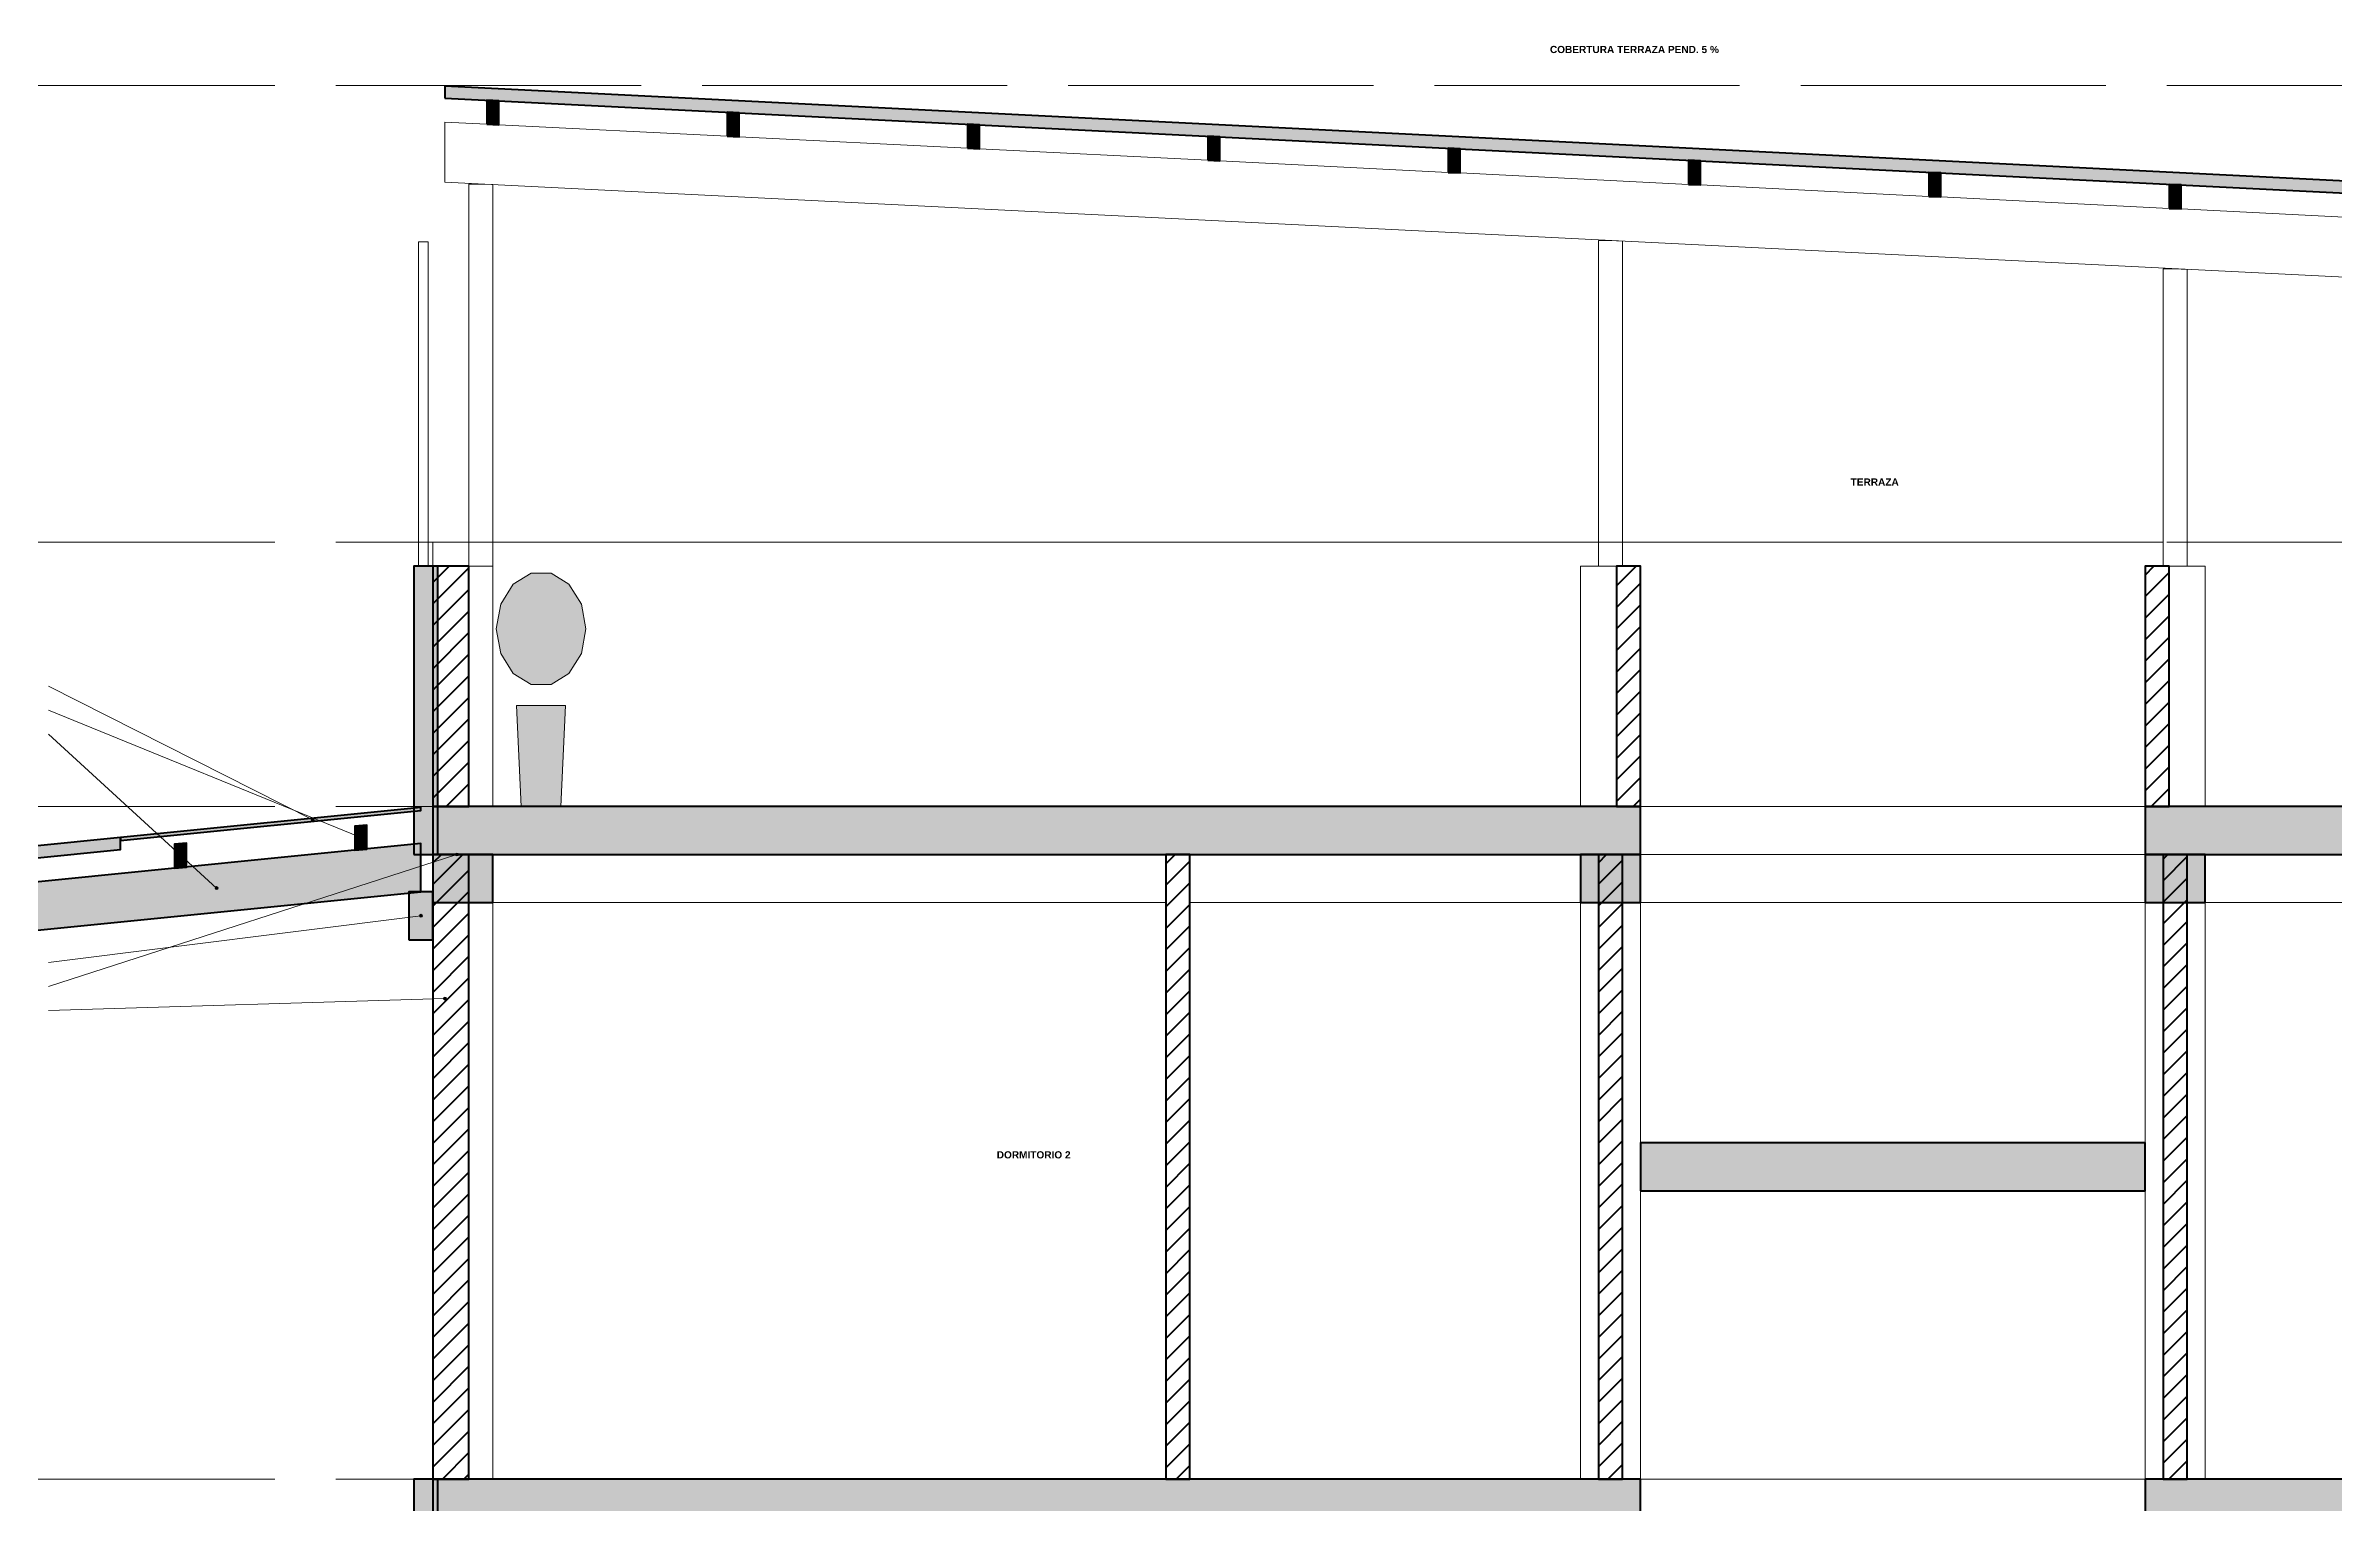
# Model space of a CAD drawing. Header units: metres. Extents: x -3.9 to 79.9, y -56.9 to 20.9.
# Drawn here: x 37.39 to 46.91, y -52.3 to -46.23 of the extents above; entities that cross this region are included whole.
import ezdxf
from ezdxf.enums import TextEntityAlignment as Align

# ---------------------------------------------------------------- set-up
doc = ezdxf.new("R2010")
doc.units = ezdxf.units.M
doc.linetypes.add('DASHED', pattern=[1.524, 1.27, -0.254])
for name, color, linetype, lineweight in [('A-CORTE', 7, 'CONTINUOUS', 50), ('A-COTA', 1, 'CONTINUOUS', 15), ('A-PROYECCION', 9, 'DASHED', 15), ('A-TEXTO', 7, 'CONTINUOUS', 20), ('A-VISTA', 8, 'CONTINUOUS', 20)]:
    doc.layers.add(name, color=color, linetype=linetype, lineweight=lineweight)
doc.styles.add('PLANO-B', font='arialbd.ttf')

msp = doc.modelspace()

# ---------------------------------------------------------------- hatches: boundary and pattern name
at = {"layer": 'A-CORTE', "true_color": 0x2b3036}
h = msp.add_hatch(color=7, dxfattribs=at)
h.dxf.hatch_style = 1
h.paths.add_polyline_path([(39.05, -46.4525), (50.1, -47.005), (50.1, -46.955), (39.05, -46.4025)])
at = {"layer": 'A-CORTE', "true_color": 0x24435c}
h = msp.add_hatch(color=7, dxfattribs=at)
h.dxf.hatch_style = 1
h.paths.add_polyline_path([(39.225, -46.5613), (39.275, -46.5637), (39.275, -46.4638), (39.225, -46.4612)])
h = msp.add_hatch(color=7, dxfattribs=at)
h.dxf.hatch_style = 1
h.paths.add_polyline_path([(40.225, -46.6112), (40.275, -46.6138), (40.275, -46.5138), (40.225, -46.5113)])
h = msp.add_hatch(color=7, dxfattribs=at)
h.dxf.hatch_style = 1
h.paths.add_polyline_path([(41.225, -46.6613), (41.275, -46.6638), (41.275, -46.5637), (41.225, -46.5613)])
h = msp.add_hatch(color=7, dxfattribs=at)
h.dxf.hatch_style = 1
h.paths.add_polyline_path([(42.225, -46.7112), (42.275, -46.7138), (42.275, -46.6138), (42.225, -46.6112)])
h = msp.add_hatch(color=7, dxfattribs=at)
h.dxf.hatch_style = 1
h.paths.add_polyline_path([(43.225, -46.7613), (43.275, -46.7638), (43.275, -46.6638), (43.225, -46.6613)])
h = msp.add_hatch(color=7, dxfattribs=at)
h.dxf.hatch_style = 1
h.paths.add_polyline_path([(44.225, -46.8113), (44.275, -46.8137), (44.275, -46.7138), (44.225, -46.7112)])
h = msp.add_hatch(color=7, dxfattribs=at)
h.dxf.hatch_style = 1
h.paths.add_polyline_path([(45.225, -46.8612), (45.275, -46.8638), (45.275, -46.7638), (45.225, -46.7613)])
h = msp.add_hatch(color=7, dxfattribs=at)
h.dxf.hatch_style = 1
h.paths.add_polyline_path([(46.225, -46.9113), (46.275, -46.9138), (46.275, -46.8137), (46.225, -46.8113)])
at = {"layer": 'A-CORTE', "true_color": 0x7a7772}
h = msp.add_hatch(color=7, dxfattribs=at)
h.dxf.hatch_style = 1
h.paths.add_polyline_path([(38.92, -49.6), (39.02, -49.6), (39.02, -48.4), (38.92, -48.4)])
at = {"layer": 'A-CORTE'}
h = msp.add_hatch(dxfattribs=at)
h.set_pattern_fill('ANSI31', color=8, scale=0.02)
h.paths.add_polyline_path([(39, -49.4), (39.15, -49.4), (39.15, -48.4), (39, -48.4)])
h = msp.add_hatch(dxfattribs=at)
h.set_pattern_fill('ANSI31', color=8, scale=0.02)
h.paths.add_polyline_path([(43.925, -49.4), (44.025, -49.4), (44.025, -48.4), (43.925, -48.4)])
h = msp.add_hatch(dxfattribs=at)
h.set_pattern_fill('ANSI31', color=8, scale=0.02)
h.paths.add_polyline_path([(46.125, -49.4), (46.225, -49.4), (46.225, -48.4), (46.125, -48.4)])
at = {"layer": 'A-CORTE', "true_color": 0x2b3036}
h = msp.add_hatch(color=7, dxfattribs=at)
h.dxf.hatch_style = 1
h.paths.add_polyline_path([(37.7, -49.542), (38.95, -49.417), (38.95, -49.405), (37.7, -49.53)])
at = {"layer": 'A-CORTE', "true_color": 0x5a5a5a}
h = msp.add_hatch(color=7, dxfattribs=at)
h.dxf.hatch_style = 1
h.paths.add_polyline_path([(39, -49.6), (44.025, -49.6), (44.025, -49.4), (39, -49.4)])
h = msp.add_hatch(color=7, dxfattribs=at)
h.dxf.hatch_style = 1
h.paths.add_polyline_path([(46.125, -49.6), (50.35, -49.6), (50.35, -49.4), (46.125, -49.4)])
at = {"layer": 'A-CORTE', "true_color": 0x24435c}
h = msp.add_hatch(color=7, dxfattribs=at)
h.dxf.hatch_style = 1
h.paths.add_polyline_path([(38.675, -49.5825), (38.725, -49.5775), (38.725, -49.4775), (38.675, -49.4825)])
at = {"layer": 'A-CORTE', "true_color": 0x2b3036}
h = msp.add_hatch(color=7, dxfattribs=at)
h.dxf.hatch_style = 1
h.paths.add_polyline_path([(34.05, -49.945), (37.7, -49.58), (37.7, -49.53), (34.05, -49.895)])
at = {"layer": 'A-CORTE', "true_color": 0x24435c}
h = msp.add_hatch(color=7, dxfattribs=at)
h.dxf.hatch_style = 1
h.paths.add_polyline_path([(34.05, -50.245), (38.95, -49.755), (38.95, -49.555), (34.05, -50.045)])
h = msp.add_hatch(color=7, dxfattribs=at)
h.dxf.hatch_style = 1
h.paths.add_polyline_path([(37.925, -49.6575), (37.975, -49.6525), (37.975, -49.5525), (37.925, -49.5575)])
at = {"layer": 'A-CORTE'}
h = msp.add_hatch(dxfattribs=at)
h.set_pattern_fill('ANSI31', color=8, scale=0.02)
h.paths.add_polyline_path([(39, -52.2), (39.15, -52.2), (39.15, -49.6), (39, -49.6)])
at = {"layer": 'A-CORTE', "true_color": 0x5a5a5a}
h = msp.add_hatch(color=7, dxfattribs=at)
h.dxf.hatch_style = 1
h.paths.add_polyline_path([(39, -49.8), (39.25, -49.8), (39.25, -49.6), (39, -49.6)])
at = {"layer": 'A-CORTE'}
h = msp.add_hatch(dxfattribs=at)
h.set_pattern_fill('ANSI31', color=8, scale=0.02)
h.paths.add_polyline_path([(42.05, -52.2), (42.15, -52.2), (42.15, -49.6), (42.05, -49.6)])
at = {"layer": 'A-CORTE', "true_color": 0x5a5a5a}
h = msp.add_hatch(color=7, dxfattribs=at)
h.dxf.hatch_style = 1
h.paths.add_polyline_path([(43.775, -49.8), (44.025, -49.8), (44.025, -49.6), (43.775, -49.6)])
at = {"layer": 'A-CORTE'}
h = msp.add_hatch(dxfattribs=at)
h.set_pattern_fill('ANSI31', color=8, scale=0.02)
h.paths.add_polyline_path([(43.85, -52.2), (43.95, -52.2), (43.95, -49.6), (43.85, -49.6)])
at = {"layer": 'A-CORTE', "true_color": 0x5a5a5a}
h = msp.add_hatch(color=7, dxfattribs=at)
h.dxf.hatch_style = 1
h.paths.add_polyline_path([(46.125, -49.8), (46.375, -49.8), (46.375, -49.6), (46.125, -49.6)])
at = {"layer": 'A-CORTE'}
h = msp.add_hatch(dxfattribs=at)
h.set_pattern_fill('ANSI31', color=8, scale=0.02)
h.paths.add_polyline_path([(46.2, -52.2), (46.3, -52.2), (46.3, -49.6), (46.2, -49.6)])
at = {"layer": 'A-CORTE', "true_color": 0x24435c}
h = msp.add_hatch(color=7, dxfattribs=at)
h.dxf.hatch_style = 1
h.paths.add_polyline_path([(38.9, -49.955), (39, -49.955), (39, -49.755), (38.9, -49.755)])
at = {"layer": 'A-CORTE', "true_color": 0x5a5a5a}
h = msp.add_hatch(color=7, dxfattribs=at)
h.dxf.hatch_style = 1
h.paths.add_polyline_path([(44.025, -51), (46.125, -51), (46.125, -50.8), (44.025, -50.8)])
at = {"layer": 'A-CORTE', "true_color": 0x7a7772}
h = msp.add_hatch(color=7, dxfattribs=at)
h.dxf.hatch_style = 1
h.paths.add_polyline_path([(38.92, -52.4), (39.02, -52.4), (39.02, -52.2), (38.92, -52.2)])
at = {"layer": 'A-CORTE', "true_color": 0x5a5a5a}
h = msp.add_hatch(color=7, dxfattribs=at)
h.dxf.hatch_style = 1
h.paths.add_polyline_path([(39, -52.4), (44.025, -52.4), (44.025, -52.2), (39, -52.2)])
h = msp.add_hatch(color=7, dxfattribs=at)
h.dxf.hatch_style = 1
h.paths.add_polyline_path([(46.125, -52.4), (50.35, -52.4), (50.35, -52.2), (46.125, -52.2)])
at = {"layer": 'A-COTA', "true_color": 0x202020}
h = msp.add_hatch(color=7, dxfattribs=at)
h.dxf.hatch_style = 1
h.paths.add_polyline_path([(38.506, -49.456), (38.5058, -49.4544), (38.5052, -49.453), (38.5042, -49.4518), (38.503, -49.4508), (38.5016, -49.4502), (38.5, -49.45), (38.4984, -49.4502), (38.497, -49.4508), (38.4958, -49.4518), (38.4948, -49.453), (38.4942, -49.4544), (38.494, -49.456), (38.4942, -49.4576), (38.4948, -49.459), (38.4958, -49.4602), (38.497, -49.4612), (38.4984, -49.4618), (38.5, -49.462), (38.5016, -49.4618), (38.503, -49.4612), (38.5042, -49.4602), (38.5052, -49.459), (38.5058, -49.4576)])
h = msp.add_hatch(color=7, dxfattribs=at)
h.dxf.hatch_style = 1
h.paths.add_polyline_path([(38.706, -49.53), (38.7058, -49.5284), (38.7052, -49.527), (38.7042, -49.5258), (38.703, -49.5248), (38.7016, -49.5242), (38.7, -49.524), (38.6984, -49.5242), (38.697, -49.5248), (38.6958, -49.5258), (38.6948, -49.527), (38.6942, -49.5284), (38.694, -49.53), (38.6942, -49.5316), (38.6948, -49.533), (38.6958, -49.5342), (38.697, -49.5352), (38.6984, -49.5358), (38.7, -49.536), (38.7016, -49.5358), (38.703, -49.5352), (38.7042, -49.5342), (38.7052, -49.533), (38.7058, -49.5316)])
h = msp.add_hatch(color=7, dxfattribs=at)
h.dxf.hatch_style = 1
h.paths.add_polyline_path([(39.106, -49.6), (39.1058, -49.5984), (39.1052, -49.597), (39.1042, -49.5958), (39.103, -49.5948), (39.1016, -49.5942), (39.1, -49.594), (39.0984, -49.5942), (39.097, -49.5948), (39.0958, -49.5958), (39.0948, -49.597), (39.0942, -49.5984), (39.094, -49.6), (39.0942, -49.6016), (39.0948, -49.603), (39.0958, -49.6042), (39.097, -49.6052), (39.0984, -49.6058), (39.1, -49.606), (39.1016, -49.6058), (39.103, -49.6052), (39.1042, -49.6042), (39.1052, -49.603), (39.1058, -49.6016)])
h = msp.add_hatch(color=7, dxfattribs=at)
h.dxf.hatch_style = 1
h.paths.add_polyline_path([(38.106, -49.74), (38.1058, -49.7384), (38.1052, -49.737), (38.1042, -49.7358), (38.103, -49.7348), (38.1016, -49.7342), (38.1, -49.734), (38.0984, -49.7342), (38.097, -49.7348), (38.0958, -49.7358), (38.0948, -49.737), (38.0942, -49.7384), (38.094, -49.74), (38.0942, -49.7416), (38.0948, -49.743), (38.0958, -49.7442), (38.097, -49.7452), (38.0984, -49.7458), (38.1, -49.746), (38.1016, -49.7458), (38.103, -49.7452), (38.1042, -49.7442), (38.1052, -49.743), (38.1058, -49.7416)])
h = msp.add_hatch(color=7, dxfattribs=at)
h.dxf.hatch_style = 1
h.paths.add_polyline_path([(38.956, -49.855), (38.9558, -49.8534), (38.9552, -49.852), (38.9542, -49.8508), (38.953, -49.8498), (38.9516, -49.8492), (38.95, -49.849), (38.9484, -49.8492), (38.947, -49.8498), (38.9458, -49.8508), (38.9448, -49.852), (38.9442, -49.8534), (38.944, -49.855), (38.9442, -49.8566), (38.9448, -49.858), (38.9458, -49.8592), (38.947, -49.8602), (38.9484, -49.8608), (38.95, -49.861), (38.9516, -49.8608), (38.953, -49.8602), (38.9542, -49.8592), (38.9552, -49.858), (38.9558, -49.8566)])
h = msp.add_hatch(color=7, dxfattribs=at)
h.dxf.hatch_style = 1
h.paths.add_polyline_path([(39.056, -50.2), (39.0558, -50.1984), (39.0552, -50.197), (39.0542, -50.1958), (39.053, -50.1948), (39.0516, -50.1942), (39.05, -50.194), (39.0484, -50.1942), (39.047, -50.1948), (39.0458, -50.1958), (39.0448, -50.197), (39.0442, -50.1984), (39.044, -50.2), (39.0442, -50.2016), (39.0448, -50.203), (39.0458, -50.2042), (39.047, -50.2052), (39.0484, -50.2058), (39.05, -50.206), (39.0516, -50.2058), (39.053, -50.2052), (39.0542, -50.2042), (39.0552, -50.203), (39.0558, -50.2016)])
at = {"layer": 'A-VISTA', "true_color": 0xc3d9b3}
h = msp.add_hatch(color=7, dxfattribs=at)
h.dxf.hatch_style = 1
h.paths.add_polyline_path([(39.6363, -48.661), (39.6179, -48.5578), (39.5662, -48.4751), (39.4915, -48.4292), (39.4085, -48.4292), (39.3338, -48.4751), (39.2821, -48.5578), (39.2637, -48.661), (39.2821, -48.7642), (39.3338, -48.8469), (39.4085, -48.8928), (39.4915, -48.8928), (39.5662, -48.8469), (39.6179, -48.7642)])
h = msp.add_hatch(color=7, dxfattribs=at)
h.dxf.hatch_style = 1
h.paths.add_polyline_path([(39.3677, -49.4), (39.5323, -49.4), (39.5517, -48.98), (39.3483, -48.98)])

# ---------------------------------------------------------------- linework, layer by layer
at = {"layer": 'A-CORTE'}
for points in [[(39.05, -46.4525), (50.1, -47.005), (50.1, -46.955), (39.05, -46.4025)], [(39.225, -46.5613), (39.275, -46.5637), (39.275, -46.4638), (39.225, -46.4612)], [(40.225, -46.6112), (40.275, -46.6138), (40.275, -46.5138), (40.225, -46.5113)], [(41.225, -46.6613), (41.275, -46.6638), (41.275, -46.5637), (41.225, -46.5613)], [(42.225, -46.7112), (42.275, -46.7138), (42.275, -46.6138), (42.225, -46.6112)], [(43.225, -46.7613), (43.275, -46.7638), (43.275, -46.6638), (43.225, -46.6613)], [(44.225, -46.8113), (44.275, -46.8137), (44.275, -46.7138), (44.225, -46.7112)], [(45.225, -46.8612), (45.275, -46.8638), (45.275, -46.7638), (45.225, -46.7613)], [(46.225, -46.9113), (46.275, -46.9138), (46.275, -46.8137), (46.225, -46.8113)], [(38.92, -49.6), (39.02, -49.6), (39.02, -48.4), (38.92, -48.4)], [(39, -49.4), (39.15, -49.4), (39.15, -48.4), (39, -48.4)], [(43.925, -49.4), (44.025, -49.4), (44.025, -48.4), (43.925, -48.4)], [(46.125, -49.4), (46.225, -49.4), (46.225, -48.4), (46.125, -48.4)], [(37.7, -49.542), (38.95, -49.417), (38.95, -49.405), (37.7, -49.53)], [(39, -49.6), (44.025, -49.6), (44.025, -49.4), (39, -49.4)], [(46.125, -49.6), (50.35, -49.6), (50.35, -49.4), (46.125, -49.4)], [(38.675, -49.5825), (38.725, -49.5775), (38.725, -49.4775), (38.675, -49.4825)], [(34.05, -49.945), (37.7, -49.58), (37.7, -49.53), (34.05, -49.895)], [(34.05, -50.245), (38.95, -49.755), (38.95, -49.555), (34.05, -50.045)], [(37.925, -49.6575), (37.975, -49.6525), (37.975, -49.5525), (37.925, -49.5575)], [(39, -52.2), (39.15, -52.2), (39.15, -49.6), (39, -49.6)], [(39, -49.8), (39.25, -49.8), (39.25, -49.6), (39, -49.6)], [(42.05, -52.2), (42.15, -52.2), (42.15, -49.6), (42.05, -49.6)], [(43.775, -49.8), (44.025, -49.8), (44.025, -49.6), (43.775, -49.6)], [(43.85, -52.2), (43.95, -52.2), (43.95, -49.6), (43.85, -49.6)], [(46.125, -49.8), (46.375, -49.8), (46.375, -49.6), (46.125, -49.6)], [(46.2, -52.2), (46.3, -52.2), (46.3, -49.6), (46.2, -49.6)], [(38.9, -49.955), (39, -49.955), (39, -49.755), (38.9, -49.755)], [(44.025, -51), (46.125, -51), (46.125, -50.8), (44.025, -50.8)], [(38.92, -52.4), (39.02, -52.4), (39.02, -52.2), (38.92, -52.2)], [(39, -52.4), (44.025, -52.4), (44.025, -52.2), (39, -52.2)], [(46.125, -52.4), (50.35, -52.4), (50.35, -52.2), (46.125, -52.2)]]:
    msp.add_lwpolyline(points, close=True, dxfattribs=at)
at = {"layer": 'A-COTA', "lineweight": 15}
for p, q in [((37.4, -48.9), (38.5, -49.456)), ((37.4, -49), (38.7, -49.53)), ((37.4, -49.1), (38.1, -49.74)), ((37.4, -50.15), (39.1, -49.6)), ((37.4, -50.05), (38.95, -49.855)), ((37.4, -50.25), (39.05, -50.2))]:
    msp.add_line(p, q, dxfattribs=at)
at = {"layer": 'A-COTA'}
for centre in [(38.5, -49.456), (38.7, -49.53), (39.1, -49.6), (38.1, -49.74), (38.95, -49.855), (39.05, -50.2)]:
    msp.add_circle(centre, 0.006, dxfattribs=at)
at = {"layer": 'A-PROYECCION', "lineweight": 13}
for p, q in [((32.5, -46.4), (51.55, -46.4)), ((32.5, -48.3), (51.55, -48.3)), ((32.5, -49.4), (51.55, -49.4)), ((32.5, -52.2), (51.55, -52.2))]:
    msp.add_line(p, q, dxfattribs=at)
at = {"layer": 'A-VISTA'}
msp.add_lwpolyline([(50.4, -47.37), (39.05, -46.8025), (39.05, -46.5525), (39.225, -46.5613), (39.275, -46.5637), (40.225, -46.6112), (40.233, -46.6117), (40.275, -46.6138), (41.225, -46.6613), (41.2675, -46.6634), (41.275, -46.6638), (42.225, -46.7112), (42.275, -46.7138), (43.225, -46.7613), (43.275, -46.7638), (44.225, -46.8113), (44.275, -46.8137), (45.225, -46.8612), (45.2443, -46.8622), (45.275, -46.8638), (46.225, -46.9113), (46.2414, -46.9121), (46.275, -46.9138), (47.225, -46.9612)], dxfattribs=at)
for points in [[(39.25, -48.4), (39.15, -48.4), (39.15, -46.81), (39.2, -46.81), (39.25, -46.8125)], [(43.95, -48.4), (43.925, -48.4), (43.85, -48.4), (43.85, -47.045), (43.9, -47.045), (43.95, -47.0475)], [(38.94, -48.4), (38.94, -47.05), (38.98, -47.05), (38.98, -48.4)], [(46.3, -48.4), (46.225, -48.4), (46.2, -48.4), (46.2, -47.1625), (46.25, -47.1625), (46.3, -47.165)], [(39, -48.3), (39.15, -48.3), (39.15, -48.4), (39.02, -48.4), (39, -48.4)], [(39.25, -49.4), (39.25, -48.4), (39.25, -48.3), (43.85, -48.3), (43.85, -48.4), (43.775, -48.4), (43.775, -49.4), (39.5323, -49.4), (39.5517, -48.98), (39.3483, -48.98), (39.3677, -49.4)], [(44.025, -49.4), (44.025, -48.4), (43.95, -48.4), (43.95, -48.3), (46.2, -48.3), (46.2, -48.4), (46.125, -48.4), (46.125, -49.4)], [(46.375, -49.4), (46.375, -48.4), (46.3, -48.4), (46.3, -48.3), (50.4, -48.3), (50.4, -49.4), (50.35, -49.4), (50.35, -48.4), (50.25, -48.4), (50.25, -49.4), (47.2823, -49.4), (47.3017, -48.98), (47.0983, -48.98), (47.1177, -49.4)], [(39.15, -49.4), (39.15, -48.4), (39.25, -48.4), (39.25, -49.4)], [(39.6363, -48.661), (39.6179, -48.5578), (39.5662, -48.4751), (39.4915, -48.4292), (39.4085, -48.4292), (39.3338, -48.4751), (39.2821, -48.5578), (39.2637, -48.661), (39.2821, -48.7642), (39.3338, -48.8469), (39.4085, -48.8928), (39.4915, -48.8928), (39.5662, -48.8469), (39.6179, -48.7642)], [(39.2637, -48.661), (39.2821, -48.7642), (39.3338, -48.8469), (39.4085, -48.8928), (39.4915, -48.8928), (39.5662, -48.8469), (39.6179, -48.7642), (39.6363, -48.661), (39.6179, -48.5578), (39.5662, -48.4751), (39.4915, -48.4292), (39.4085, -48.4292), (39.3338, -48.4751), (39.2821, -48.5578)], [(43.775, -49.4), (43.775, -48.4), (43.925, -48.4), (43.925, -49.4)], [(46.225, -49.4), (46.225, -48.4), (46.375, -48.4), (46.375, -49.4)], [(39.3677, -49.4), (39.5323, -49.4), (39.5517, -48.98), (39.3483, -48.98)], [(44.025, -49.6), (44.025, -49.4), (46.125, -49.4), (46.125, -49.6)], [(39.25, -49.8), (39.25, -49.6), (42.05, -49.6), (42.05, -49.8)], [(42.15, -49.8), (42.15, -49.6), (43.775, -49.6), (43.775, -49.8)], [(44.025, -49.8), (44.025, -49.6), (46.125, -49.6), (46.125, -49.8)], [(46.375, -49.8), (46.375, -49.6), (48, -49.6), (48, -49.8)], [(39.15, -52.2), (39.15, -49.8), (39.25, -49.8), (39.25, -52.2)], [(39.25, -52.2), (39.25, -49.8), (42.05, -49.8), (42.05, -52.2)], [(42.15, -52.2), (42.15, -49.8), (43.775, -49.8), (43.775, -52.2)], [(43.775, -52.2), (43.775, -49.8), (43.85, -49.8), (43.85, -52.2)], [(43.95, -52.2), (43.95, -49.8), (44.025, -49.8), (44.025, -50.8), (44.025, -51), (44.025, -52.2)], [(46.125, -49.8), (46.125, -50.8), (44.025, -50.8), (44.025, -49.8)], [(46.125, -52.2), (46.125, -51), (46.125, -50.8), (46.125, -49.8), (46.2, -49.8), (46.2, -52.2)], [(46.3, -52.2), (46.3, -49.8), (46.375, -49.8), (46.375, -52.2)], [(46.375, -52.2), (46.375, -49.8), (48, -49.8), (48, -52.2)], [(44.025, -52.2), (44.025, -51), (46.125, -51), (46.125, -52.2)], [(44.025, -52.4), (44.025, -52.2), (46.125, -52.2), (46.125, -52.4)]]:
    msp.add_lwpolyline(points, close=True, dxfattribs=at)

# ---------------------------------------------------------------- texts
at = {"layer": 'A-TEXTO', "style": 'PLANO-B'}
for s, p in [('COBERTURA TERRAZA PEND. 5 %', (44, -46.25)), ('TERRAZA', (45, -48.05)), ('DORMITORIO 2', (41.5, -50.85))]:
    msp.add_text(s, height=0.03, dxfattribs=at).set_placement(p, align=Align.MIDDLE_CENTER)

doc.saveas('drawing.dxf')
